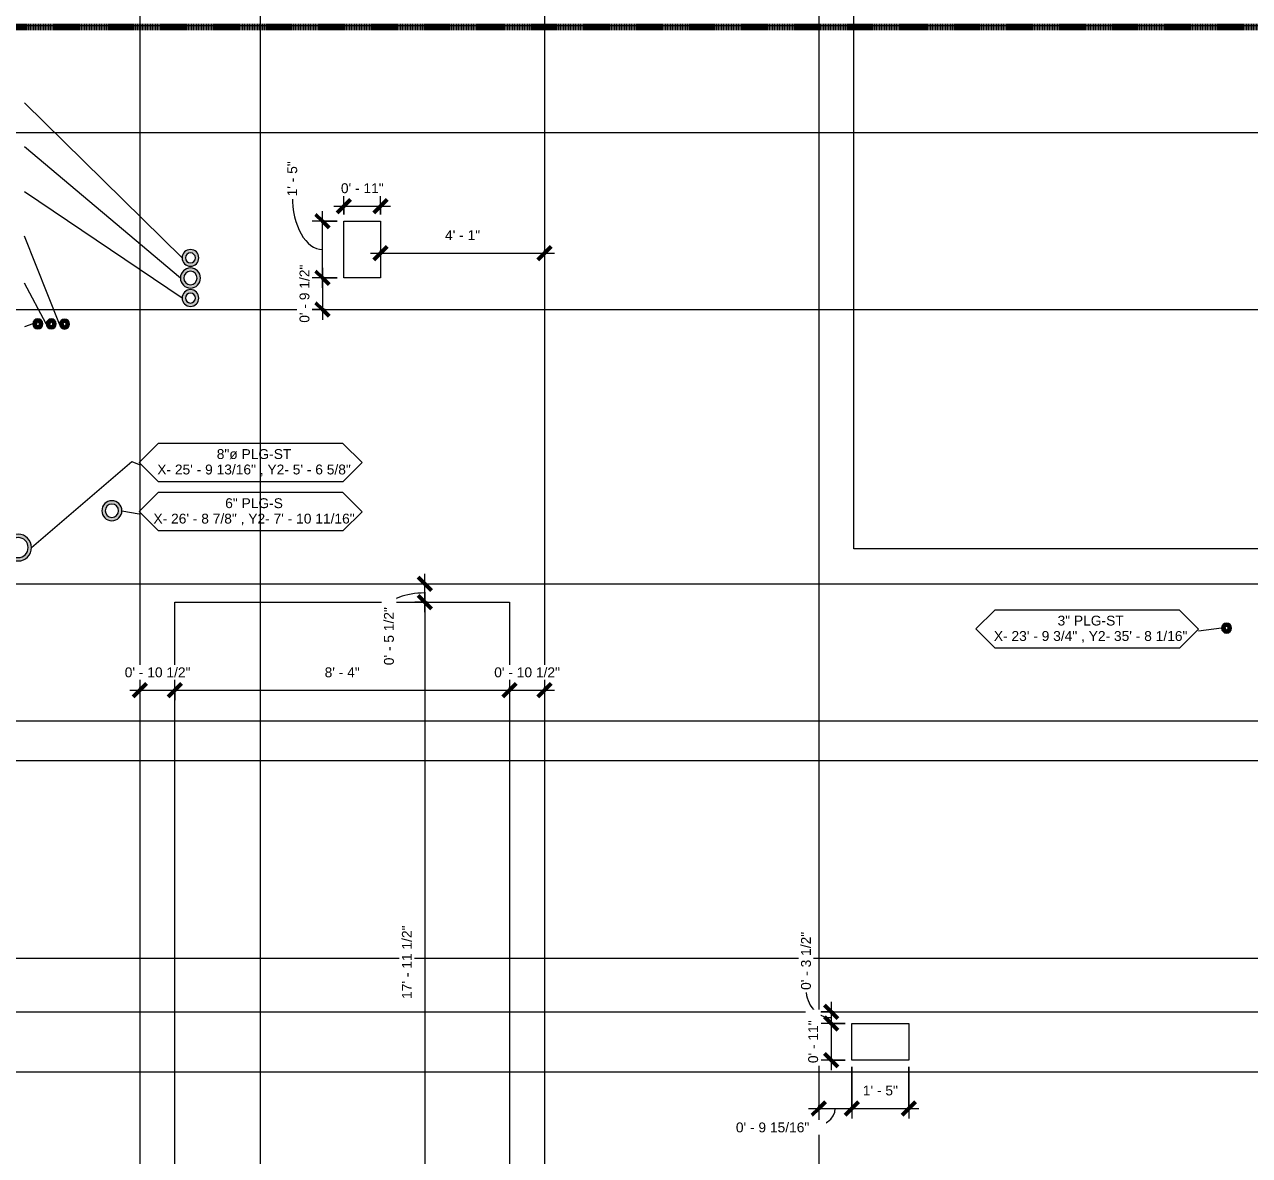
# Model space of a CAD drawing. Header units: inches. Extents: x -3670 to 241, y -250 to 1795.
# Drawn here: x -1839.5 to -1473.2, y 434 to 772.3 of the extents above; entities that cross this region are included whole.
import ezdxf

# ---------------------------------------------------------------- set-up
doc = ezdxf.new("R2010")
doc.units = ezdxf.units.IN
doc.header["$MEASUREMENT"] = 0
doc.linetypes.add('Dash', pattern=[0.25, 0.125, -0.125])
for name, color, linetype, lineweight in [('A-ANNO-DIMS', 211, 'Continuous', 9), ('A-ANNO-DIMS-32', 211, 'Continuous', 9), ('A-ANNO-MATC', 214, 'Dash', 140), ('A-DETL-MBND', 5, 'Continuous', 9), ('A-FLOR', 252, 'Continuous', 18), ('A-GENM', 13, 'Continuous', 9), ('A-GENM-IDEN', 13, 'Continuous', 9), ('S-GRID', 1, 'Continuous', 9)]:
    doc.layers.add(name, color=color, linetype=linetype, lineweight=lineweight)
doc.styles.add('Arial_1', font='arial.ttf', dxfattribs={"height": 2.950599})
doc.dimstyles.new('Linear_-_3_32__QAQC', dxfattribs={"dimscale": 12, "dimtxt": 3, "dimasz": 0.333333, "dimexe": 0.25, "dimexo": 0.166667, "dimgap": 0.25, "dimtad": 1, "dimdec": 4, "dimrnd": 0.0625, "dimzin": 1, "dimdsep": 46, "dimlunit": 4, "dimtxsty": 'Arial_1', "dimblk1": 'OBLIQUE', "dimblk2": 'OBLIQUE', "dimsah": 1, "dimcen": 0.09, "dimdle": 0.25, "dimadec": 0, "dimazin": 0, "dimtfac": 1, "dimtdec": 4, "dimtix": 1, "dimtmove": 0, "dimatfit": 3, "dimfxl": 1, "dimtvp": 1, "dimtfill": 1, "dimfrac": 2, "dimtolj": 1, "dimtzin": 0, "dimarcsym": 2})
doc.dimstyles.new('Linear_-_3_32__QAQC_2', dxfattribs={"dimscale": 12, "dimtxt": 3, "dimasz": 0.333333, "dimexe": 0.25, "dimexo": 0.166667, "dimgap": 0.25, "dimtad": 1, "dimdec": 4, "dimrnd": 0.0625, "dimzin": 1, "dimdsep": 46, "dimlunit": 4, "dimtxsty": 'Arial_1', "dimblk1": 'OBLIQUE', "dimblk2": 'OBLIQUE', "dimsah": 1, "dimcen": 0.09, "dimdle": 0.25, "dimadec": 0, "dimazin": 0, "dimtfac": 1, "dimtdec": 4, "dimtix": 1, "dimtmove": 1, "dimatfit": 3, "dimfxl": 1, "dimtvp": 1, "dimtfill": 1, "dimfrac": 2, "dimtolj": 1, "dimtzin": 0, "dimarcsym": 2})

# ---------------------------------------------------------------- blocks, each defined once
blk = doc.blocks.new('TBC_Round Sleeve - Floor or Wall - TBC_Round Sleeve - Floor or Wall-1542576-01 - SECOND LEVEL - PENENTRATIONS')
at = {"layer": 'A-DETL-MBND'}
h = blk.add_hatch(color=256, dxfattribs=at)
h.paths.add_polyline_path([(-4, 0), (-3.86, -1.04), (-3.46, -2), (-2.83, -2.83), (-2, -3.46), (-1.04, -3.86), (0, -4), (1.04, -3.86), (2, -3.46), (2.83, -2.83), (3.46, -2), (3.86, -1.04), (4, 0), (3.86, 1.04), (3.46, 2), (2.83, 2.83), (2, 3.46), (1.04, 3.86), (0, 4), (-1.04, 3.86), (-2, 3.46), (-2.83, 2.83), (-3.46, 2), (-3.86, 1.04)], flags=0)
h.paths.add_polyline_path([(-3, 0), (-2.9, 0.78), (-2.6, 1.5), (-2.12, 2.12), (-1.5, 2.6), (-0.78, 2.9), (0, 3), (0.78, 2.9), (1.5, 2.6), (2.12, 2.12), (2.6, 1.5), (2.9, 0.78), (3, 0), (2.9, -0.78), (2.6, -1.5), (2.12, -2.12), (1.5, -2.6), (0.78, -2.9), (0, -3), (-0.78, -2.9), (-1.5, -2.6), (-2.12, -2.12), (-2.6, -1.5), (-2.9, -0.78)], flags=0)
for radius, start, end in [(4, 360, 180), (3, 0, 180), (4, 180, 360), (3, 180, 0)]:
    blk.add_arc((0, 0), radius, start, end, dxfattribs=at)
blk = doc.blocks.new('TBC_Round Sleeve - Floor or Wall - TBC_Round Sleeve - Floor or Wall-1542574-01 - SECOND LEVEL - PENENTRATIONS')
at = {"layer": 'A-DETL-MBND'}
h = blk.add_hatch(color=256, dxfattribs=at)
h.paths.add_polyline_path([(-2.5, 0), (-2.41, -0.65), (-2.17, -1.25), (-1.77, -1.77), (-1.21, -2.18), (-0.65, -2.41), (0, -2.5), (0.65, -2.41), (1.25, -2.17), (1.77, -1.77), (2.17, -1.25), (2.41, -0.65), (2.5, 0), (2.41, 0.65), (2.17, 1.25), (1.77, 1.77), (1.25, 2.17), (0.65, 2.41), (0, 2.5), (-0.65, 2.41), (-1.25, 2.17), (-1.77, 1.77), (-2.17, 1.25), (-2.41, 0.65)], flags=0)
h.paths.add_polyline_path([(-1.5, 0), (-1.45, 0.39), (-1.3, 0.75), (-1.06, 1.06), (-0.75, 1.3), (-0.39, 1.45), (0, 1.5), (0.39, 1.45), (0.75, 1.3), (1.06, 1.06), (1.3, 0.75), (1.45, 0.39), (1.5, 0), (1.45, -0.39), (1.3, -0.75), (1.06, -1.06), (0.75, -1.3), (0.39, -1.45), (0, -1.5), (-0.39, -1.45), (-0.75, -1.3), (-1.06, -1.06), (-1.3, -0.75), (-1.45, -0.39)], flags=0)
for radius, start, end in [(2.5, 360, 180), (1.5, 0, 180), (2.5, 180, 360), (1.5, 180, 0)]:
    blk.add_arc((0, 0), radius, start, end, dxfattribs=at)
blk = doc.blocks.new('TBC_Round Sleeve - Floor or Wall - TBC_Round Sleeve - Floor or Wall-1542575-01 - SECOND LEVEL - PENENTRATIONS')
at = {"layer": 'A-DETL-MBND'}
h = blk.add_hatch(color=256, dxfattribs=at)
h.paths.add_polyline_path([(-3, 0), (-2.9, -0.78), (-2.6, -1.5), (-2.12, -2.12), (-1.5, -2.6), (-0.78, -2.9), (0, -3), (0.78, -2.9), (1.5, -2.6), (2.12, -2.12), (2.6, -1.5), (2.9, -0.78), (3, 0), (2.9, 0.78), (2.6, 1.5), (2.12, 2.12), (1.5, 2.6), (0.78, 2.9), (0, 3), (-0.78, 2.9), (-1.5, 2.6), (-2.12, 2.12), (-2.6, 1.5), (-2.9, 0.78), (-2.97, 0.19)], flags=0)
h.paths.add_polyline_path([(-2, 0), (-1.93, 0.52), (-1.73, 1), (-1.41, 1.41), (-1, 1.73), (-0.52, 1.93), (0, 2), (0.52, 1.93), (1, 1.73), (1.41, 1.41), (1.73, 1), (1.93, 0.52), (2, 0), (1.93, -0.52), (1.73, -1), (1.41, -1.41), (1, -1.73), (0.52, -1.93), (0, -2), (-0.52, -1.93), (-1, -1.73), (-1.41, -1.41), (-1.73, -1), (-1.93, -0.52)], flags=0)
for radius, start, end in [(3, 360, 180), (2, 0, 180), (3, 180, 360), (2, 180, 0)]:
    blk.add_arc((0, 0), radius, start, end, dxfattribs=at)
blk = doc.blocks.new('TBC_Round Sleeve - Floor or Wall - TBC_Round Sleeve - Floor or Wall-1542573-01 - SECOND LEVEL - PENENTRATIONS')
at = {"layer": 'A-DETL-MBND'}
h = blk.add_hatch(color=256, dxfattribs=at)
h.paths.add_polyline_path([(-1.5, 0), (-1.45, -0.39), (-1.3, -0.75), (-1.06, -1.06), (-0.75, -1.3), (-0.39, -1.45), (0, -1.5), (0.39, -1.45), (0.75, -1.3), (1.06, -1.06), (1.3, -0.75), (1.45, -0.39), (1.5, 0), (1.45, 0.39), (1.3, 0.75), (1.06, 1.06), (0.75, 1.3), (0.39, 1.45), (0, 1.5), (-0.39, 1.45), (-0.75, 1.3), (-1.06, 1.06), (-1.3, 0.75), (-1.45, 0.39)], flags=0)
h.paths.add_polyline_path([(-0.5, 0), (-0.48, 0.13), (-0.43, 0.25), (-0.35, 0.35), (-0.25, 0.43), (-0.13, 0.48), (0, 0.5), (0.13, 0.48), (0.25, 0.43), (0.35, 0.35), (0.43, 0.25), (0.48, 0.13), (0.5, 0), (0.48, -0.13), (0.43, -0.25), (0.35, -0.35), (0.25, -0.43), (0.13, -0.48), (0, -0.5), (-0.13, -0.48), (-0.25, -0.43), (-0.35, -0.35), (-0.43, -0.25), (-0.48, -0.13)], flags=0)
for radius, start, end in [(1.5, 360, 180), (0.5, 0, 180), (1.5, 180, 360), (0.5, 180, 0)]:
    blk.add_arc((0, 0), radius, start, end, dxfattribs=at)
blk = doc.blocks.new('TBC_Sleeve Element Tag_v2 - Sleeves Located-1541821-01 - SECOND LEVEL - PENENTRATIONS')
at = {"layer": 'A-GENM-IDEN'}
for p, q in [((-0.423, 0.029), (-0.6, -0.148)), ((1.303, 0.029), (-0.423, 0.029)), ((1.482, -0.15), (1.303, 0.029)), ((-0.6, -0.148), (-0.423, -0.325)), ((1.307, -0.325), (1.482, -0.15)), ((-0.423, -0.325), (1.307, -0.325))]:
    blk.add_line(p, q, dxfattribs=at)
blk = doc.blocks.new('DIMBLOCK173-01 - SECOND LEVEL - PENENTRATIONS')
at = {"layer": 'A-ANNO-DIMS-32', "lineweight": 50, "transparency": 16777216}
for p, q in [((-1719.81, 599.5), (-1721.81, 601.5)), ((-1719.81, 599.5), (-1717.81, 597.5)), ((-1719.81, 384), (-1721.81, 386)), ((-1719.81, 384), (-1717.81, 382))]:
    blk.add_line(p, q, dxfattribs=at)
at = {"layer": 'A-ANNO-DIMS-32', "transparency": 16777216}
for p, q in [((-1719.81, 602.5), (-1719.81, 381)), ((-1718.98, 599.5), (-1722.81, 599.5)), ((-1719.81, 599.5), (-1718.98, 599.5)), ((-1718.98, 384), (-1722.81, 384)), ((-1719.81, 384), (-1718.98, 384))]:
    blk.add_line(p, q, dxfattribs=at)
at = {"layer": 'A-ANNO-DIMS-32', "color": 0, "transparency": 16777216, "insert": (-1726.63, 480.83), "char_height": 2.9506, "width": 26.1969, "attachment_point": 1, "rotation": 90, "line_spacing_factor": 0.938532, "style": 'Arial_1', "bg_fill": 3, "box_fill_scale": 1.25, "bg_fill_color": 0, "bg_fill_transparency": 0}
blk.add_mtext('17\' - 11 1/2"', dxfattribs=at)
blk = doc.blocks.new('_Oblique')
at = {"color": 0, "linetype": 'ByBlock', "lineweight": -2}
blk.add_line((-0.5, -0.5), (0.5, 0.5), dxfattribs=at)
blk = doc.blocks.new('DIMBLOCK174-01 - SECOND LEVEL - PENENTRATIONS')
at = {"layer": 'A-ANNO-DIMS-32', "lineweight": 50, "transparency": 16777216}
for p, q in [((-1794.5, 573.16), (-1792.5, 575.16)), ((-1694.5, 573.16), (-1692.5, 575.16)), ((-1794.5, 573.16), (-1796.5, 571.16)), ((-1694.5, 573.16), (-1696.5, 571.16))]:
    blk.add_line(p, q, dxfattribs=at)
at = {"layer": 'A-ANNO-DIMS-32', "transparency": 16777216}
for p, q in [((-1797.5, 573.16), (-1691.5, 573.16)), ((-1794.5, 573.99), (-1794.5, 570.16)), ((-1794.5, 573.16), (-1794.5, 573.99)), ((-1694.5, 573.99), (-1694.5, 570.16)), ((-1694.5, 573.16), (-1694.5, 573.99))]:
    blk.add_line(p, q, dxfattribs=at)
at = {"layer": 'A-ANNO-DIMS-32', "color": 0, "transparency": 16777216, "insert": (-1749.74, 579.99), "char_height": 2.951, "width": 12.5723, "attachment_point": 1, "line_spacing_factor": 0.938532, "style": 'Arial_1', "bg_fill": 3, "box_fill_scale": 1.25, "bg_fill_color": 0, "bg_fill_transparency": 0}
blk.add_mtext('8\' - 4"', dxfattribs=at)
blk = doc.blocks.new('DIMBLOCK175-01 - SECOND LEVEL - PENENTRATIONS')
at = {"layer": 'A-ANNO-DIMS-32', "lineweight": 50, "transparency": 16777216}
for p, q in [((-1694.5, 573.16), (-1692.5, 575.16)), ((-1684, 573.16), (-1682, 575.16)), ((-1694.5, 573.16), (-1696.5, 571.16)), ((-1684, 573.16), (-1686, 571.16))]:
    blk.add_line(p, q, dxfattribs=at)
at = {"layer": 'A-ANNO-DIMS-32', "transparency": 16777216}
for p, q in [((-1697.5, 573.16), (-1681, 573.16)), ((-1694.5, 573.99), (-1694.5, 570.16)), ((-1694.5, 573.16), (-1694.5, 573.99)), ((-1684, 573.99), (-1684, 570.16)), ((-1684, 573.16), (-1684, 573.99))]:
    blk.add_line(p, q, dxfattribs=at)
at = {"layer": 'A-ANNO-DIMS-32', "color": 0, "transparency": 16777216, "insert": (-1699.03, 579.99), "char_height": 2.9506, "width": 23.4831, "attachment_point": 1, "line_spacing_factor": 0.938532, "style": 'Arial_1', "bg_fill": 3, "box_fill_scale": 1.25, "bg_fill_color": 0, "bg_fill_transparency": 0}
blk.add_mtext('0\' - 10 1/2"', dxfattribs=at)
blk = doc.blocks.new('DIMBLOCK176-01 - SECOND LEVEL - PENENTRATIONS')
at = {"layer": 'A-ANNO-DIMS-32', "lineweight": 50, "transparency": 16777216}
for p, q in [((-1805, 573.16), (-1803, 575.16)), ((-1794.5, 573.16), (-1792.5, 575.16)), ((-1805, 573.16), (-1807, 571.16)), ((-1794.5, 573.16), (-1796.5, 571.16))]:
    blk.add_line(p, q, dxfattribs=at)
at = {"layer": 'A-ANNO-DIMS-32', "transparency": 16777216}
for p, q in [((-1808, 573.16), (-1791.5, 573.16)), ((-1805, 573.99), (-1805, 570.16)), ((-1805, 573.16), (-1805, 573.99)), ((-1794.5, 573.99), (-1794.5, 570.16)), ((-1794.5, 573.16), (-1794.5, 573.99))]:
    blk.add_line(p, q, dxfattribs=at)
at = {"layer": 'A-ANNO-DIMS-32', "color": 0, "transparency": 16777216, "insert": (-1809.53, 579.99), "char_height": 2.9506, "width": 23.4831, "attachment_point": 1, "line_spacing_factor": 0.938532, "style": 'Arial_1', "bg_fill": 3, "box_fill_scale": 1.25, "bg_fill_color": 0, "bg_fill_transparency": 0}
blk.add_mtext('0\' - 10 1/2"', dxfattribs=at)
blk = doc.blocks.new('DIMBLOCK177-01 - SECOND LEVEL - PENENTRATIONS')
at = {"layer": 'A-ANNO-DIMS-32', "lineweight": 50, "transparency": 16777216}
for p, q in [((-1719.81, 605), (-1721.81, 607)), ((-1719.81, 605), (-1717.81, 603)), ((-1719.81, 599.5), (-1721.81, 601.5)), ((-1719.81, 599.5), (-1717.81, 597.5))]:
    blk.add_line(p, q, dxfattribs=at)
at = {"layer": 'A-ANNO-DIMS-32', "transparency": 16777216}
for p, q in [((-1720.63, 605), (-1716.81, 605)), ((-1719.81, 605), (-1720.63, 605)), ((-1719.81, 596.5), (-1719.81, 608)), ((-1720.63, 599.5), (-1716.81, 599.5)), ((-1719.81, 599.5), (-1720.63, 599.5))]:
    blk.add_line(p, q, dxfattribs=at)
blk.add_ellipse((-1719.81, 597.95), major_axis=(10.67, 0), ratio=0.403036, start_param=1.570796, end_param=3.141593, dxfattribs=at)
at = {"layer": 'A-ANNO-DIMS-32', "color": 0, "transparency": 16777216, "insert": (-1732, 580.64), "char_height": 2.9506, "width": 20.7692, "attachment_point": 1, "rotation": 90, "line_spacing_factor": 0.938532, "style": 'Arial_1', "bg_fill": 3, "box_fill_scale": 1.25, "bg_fill_color": 0, "bg_fill_transparency": 0}
blk.add_mtext('0\' - 5 1/2"', dxfattribs=at)
blk = doc.blocks.new('DIMBLOCK181-01 - SECOND LEVEL - PENENTRATIONS')
at = {"layer": 'A-ANNO-DIMS-32', "transparency": 16777216}
for p, q in [((-1746, 696.48), (-1753.43, 696.48)), ((-1750.43, 699.48), (-1750.43, 684)), ((-1750.43, 696.48), (-1746, 696.48)), ((-1749.6, 687), (-1753.43, 687)), ((-1750.43, 687), (-1749.6, 687))]:
    blk.add_line(p, q, dxfattribs=at)
at = {"layer": 'A-ANNO-DIMS-32', "lineweight": 50, "transparency": 16777216}
for p, q in [((-1750.43, 696.48), (-1752.43, 698.48)), ((-1750.43, 696.48), (-1748.43, 694.48)), ((-1750.43, 687), (-1752.43, 689)), ((-1750.43, 687), (-1748.43, 685))]:
    blk.add_line(p, q, dxfattribs=at)
at = {"layer": 'A-ANNO-DIMS-32', "color": 0, "transparency": 16777216, "insert": (-1757.25, 683.09), "char_height": 2.9506, "width": 20.7692, "attachment_point": 1, "rotation": 90, "line_spacing_factor": 0.938532, "style": 'Arial_1', "bg_fill": 3, "box_fill_scale": 1.25, "bg_fill_color": 0, "bg_fill_transparency": 0}
blk.add_mtext('0\' - 9 1/2"', dxfattribs=at)
blk = doc.blocks.new('DIMBLOCK182-01 - SECOND LEVEL - PENENTRATIONS')
at = {"layer": 'A-ANNO-DIMS-32', "transparency": 16777216}
for p, q in [((-1744, 715.48), (-1744, 720.98)), ((-1733, 715.48), (-1733, 720.98)), ((-1747, 717.98), (-1730, 717.98)), ((-1744, 717.98), (-1744, 715.48)), ((-1733, 717.98), (-1733, 715.48))]:
    blk.add_line(p, q, dxfattribs=at)
at = {"layer": 'A-ANNO-DIMS-32', "lineweight": 50, "transparency": 16777216}
for p, q in [((-1744, 717.98), (-1742, 719.98)), ((-1733, 717.98), (-1731, 719.98)), ((-1744, 717.98), (-1746, 715.98)), ((-1733, 717.98), (-1735, 715.98))]:
    blk.add_line(p, q, dxfattribs=at)
at = {"layer": 'A-ANNO-DIMS-32', "color": 0, "transparency": 16777216, "insert": (-1744.87, 724.8), "char_height": 2.951, "width": 15.2862, "attachment_point": 1, "line_spacing_factor": 0.938532, "style": 'Arial_1', "bg_fill": 3, "box_fill_scale": 1.25, "bg_fill_color": 0, "bg_fill_transparency": 0}
blk.add_mtext('0\' - 11"', dxfattribs=at)
blk = doc.blocks.new('DIMBLOCK183-01 - SECOND LEVEL - PENENTRATIONS')
at = {"layer": 'A-ANNO-DIMS-32', "lineweight": 50, "transparency": 16777216}
for p, q in [((-1750.43, 713.48), (-1752.43, 715.48)), ((-1750.43, 713.48), (-1748.43, 711.48)), ((-1750.43, 696.48), (-1752.43, 698.48)), ((-1750.43, 696.48), (-1748.43, 694.48))]:
    blk.add_line(p, q, dxfattribs=at)
at = {"layer": 'A-ANNO-DIMS-32', "transparency": 16777216}
for p, q in [((-1750.43, 693.48), (-1750.43, 716.48)), ((-1746, 713.48), (-1753.43, 713.48)), ((-1750.43, 713.48), (-1746, 713.48)), ((-1746, 696.48), (-1753.43, 696.48)), ((-1750.43, 696.48), (-1746, 696.48))]:
    blk.add_line(p, q, dxfattribs=at)
blk.add_ellipse((-1750.43, 720.88), major_axis=(0, 15.9), ratio=0.564111, start_param=1.570796, end_param=3.141593, dxfattribs=at)
at = {"layer": 'A-ANNO-DIMS-32', "color": 0, "transparency": 16777216, "insert": (-1760.91, 720.88), "char_height": 2.951, "width": 12.5723, "attachment_point": 1, "rotation": 90, "line_spacing_factor": 0.938532, "style": 'Arial_1', "bg_fill": 3, "box_fill_scale": 1.25, "bg_fill_color": 0, "bg_fill_transparency": 0}
blk.add_mtext('1\' - 5"', dxfattribs=at)
blk = doc.blocks.new('DIMBLOCK184-01 - SECOND LEVEL - PENENTRATIONS')
at = {"layer": 'A-ANNO-DIMS-32', "transparency": 16777216}
for p, q in [((-1736, 703.91), (-1681, 703.91)), ((-1733, 704.74), (-1733, 700.91)), ((-1733, 703.91), (-1733, 704.74)), ((-1684, 704.74), (-1684, 700.91)), ((-1684, 703.91), (-1684, 704.74))]:
    blk.add_line(p, q, dxfattribs=at)
at = {"layer": 'A-ANNO-DIMS-32', "lineweight": 50, "transparency": 16777216}
for p, q in [((-1733, 703.91), (-1735, 701.91)), ((-1733, 703.91), (-1731, 705.91)), ((-1684, 703.91), (-1686, 701.91)), ((-1684, 703.91), (-1682, 705.91))]:
    blk.add_line(p, q, dxfattribs=at)
at = {"layer": 'A-ANNO-DIMS-32', "color": 0, "transparency": 16777216, "insert": (-1713.74, 710.74), "char_height": 2.951, "width": 12.5723, "attachment_point": 1, "line_spacing_factor": 0.938532, "style": 'Arial_1', "bg_fill": 3, "box_fill_scale": 1.25, "bg_fill_color": 0, "bg_fill_transparency": 0}
blk.add_mtext('4\' - 1"', dxfattribs=at)
blk = doc.blocks.new('DIMBLOCK185-01 - SECOND LEVEL - PENENTRATIONS')
at = {"layer": 'A-ANNO-DIMS-32', "transparency": 16777216}
for p, q in [((-1598.3, 480), (-1598.3, 473.5)), ((-1597.47, 477), (-1601.3, 477)), ((-1598.3, 477), (-1597.47, 477)), ((-1594.07, 473.5), (-1601.3, 473.5)), ((-1598.3, 473.5), (-1594.07, 473.5))]:
    blk.add_line(p, q, dxfattribs=at)
at = {"layer": 'A-ANNO-DIMS-32', "lineweight": 50, "transparency": 16777216}
for p, q in [((-1598.3, 477), (-1600.3, 479)), ((-1598.3, 477), (-1596.3, 475)), ((-1598.3, 473.5), (-1600.3, 475.5)), ((-1598.3, 473.5), (-1596.3, 471.5))]:
    blk.add_line(p, q, dxfattribs=at)
at = {"layer": 'A-ANNO-DIMS-32', "transparency": 16777216}
blk.add_ellipse((-1598.3, 483.52), major_axis=(0, 8.27), ratio=0.90157, start_param=1.570796, end_param=3.141593, dxfattribs=at)
at = {"layer": 'A-ANNO-DIMS-32', "color": 0, "transparency": 16777216, "insert": (-1607.28, 483.52), "char_height": 2.9506, "width": 20.7692, "attachment_point": 1, "rotation": 90, "line_spacing_factor": 0.938532, "style": 'Arial_1', "bg_fill": 3, "box_fill_scale": 1.25, "bg_fill_color": 0, "bg_fill_transparency": 0}
blk.add_mtext('0\' - 3 1/2"', dxfattribs=at)
blk = doc.blocks.new('DIMBLOCK186-01 - SECOND LEVEL - PENENTRATIONS')
at = {"layer": 'A-ANNO-DIMS-32', "transparency": 16777216}
for p, q in [((-1594.07, 473.5), (-1601.3, 473.5)), ((-1598.3, 473.5), (-1598.3, 459.5)), ((-1598.3, 473.5), (-1594.07, 473.5)), ((-1594.07, 462.5), (-1601.3, 462.5)), ((-1598.3, 462.5), (-1594.07, 462.5))]:
    blk.add_line(p, q, dxfattribs=at)
at = {"layer": 'A-ANNO-DIMS-32', "lineweight": 50, "transparency": 16777216}
for p, q in [((-1598.3, 473.5), (-1600.3, 475.5)), ((-1598.3, 473.5), (-1596.3, 471.5)), ((-1598.3, 462.5), (-1600.3, 464.5)), ((-1598.3, 462.5), (-1596.3, 460.5))]:
    blk.add_line(p, q, dxfattribs=at)
at = {"layer": 'A-ANNO-DIMS-32', "color": 0, "transparency": 16777216, "insert": (-1605.13, 461.63), "char_height": 2.951, "width": 15.2862, "attachment_point": 1, "rotation": 90, "line_spacing_factor": 0.938532, "style": 'Arial_1', "bg_fill": 3, "box_fill_scale": 1.25, "bg_fill_color": 0, "bg_fill_transparency": 0}
blk.add_mtext('0\' - 11"', dxfattribs=at)
blk = doc.blocks.new('DIMBLOCK187-01 - SECOND LEVEL - PENENTRATIONS')
at = {"layer": 'A-ANNO-DIMS-32', "transparency": 16777216}
for p, q in [((-1592.07, 460.5), (-1592.07, 445.09)), ((-1592.07, 448.09), (-1592.07, 460.5)), ((-1605, 448.09), (-1589.07, 448.09)), ((-1602, 448.92), (-1602, 445.09)), ((-1602, 448.09), (-1602, 448.92))]:
    blk.add_line(p, q, dxfattribs=at)
at = {"layer": 'A-ANNO-DIMS-32', "lineweight": 50, "transparency": 16777216}
for p, q in [((-1602, 448.09), (-1604, 446.09)), ((-1602, 448.09), (-1600, 450.09)), ((-1592.07, 448.09), (-1594.07, 446.09)), ((-1592.07, 448.09), (-1590.07, 450.09))]:
    blk.add_line(p, q, dxfattribs=at)
at = {"layer": 'A-ANNO-DIMS-32', "transparency": 16777216}
blk.add_ellipse((-1604.92, 448.09), major_axis=(7.89, 0), ratio=0.726933, start_param=4.712389, end_param=6.283185, dxfattribs=at)
at = {"layer": 'A-ANNO-DIMS-32', "color": 0, "transparency": 16777216, "insert": (-1626.76, 443.87), "char_height": 2.9506, "width": 26.1969, "attachment_point": 1, "line_spacing_factor": 0.938532, "style": 'Arial_1', "bg_fill": 3, "box_fill_scale": 1.25, "bg_fill_color": 0, "bg_fill_transparency": 0}
blk.add_mtext('0\' - 9 15/16"', dxfattribs=at)
blk = doc.blocks.new('DIMBLOCK188-01 - SECOND LEVEL - PENENTRATIONS')
at = {"layer": 'A-ANNO-DIMS-32', "transparency": 16777216}
for p, q in [((-1592.07, 460.5), (-1592.07, 445.09)), ((-1592.07, 448.09), (-1592.07, 460.5)), ((-1575.07, 460.5), (-1575.07, 445.09)), ((-1575.07, 448.09), (-1575.07, 460.5)), ((-1595.07, 448.09), (-1572.07, 448.09))]:
    blk.add_line(p, q, dxfattribs=at)
at = {"layer": 'A-ANNO-DIMS-32', "lineweight": 50, "transparency": 16777216}
for p, q in [((-1592.07, 448.09), (-1594.07, 446.09)), ((-1592.07, 448.09), (-1590.07, 450.09)), ((-1575.07, 448.09), (-1577.07, 446.09)), ((-1575.07, 448.09), (-1573.07, 450.09))]:
    blk.add_line(p, q, dxfattribs=at)
at = {"layer": 'A-ANNO-DIMS-32', "color": 0, "transparency": 16777216, "insert": (-1588.8, 454.92), "char_height": 2.951, "width": 12.5723, "attachment_point": 1, "line_spacing_factor": 0.938532, "style": 'Arial_1', "bg_fill": 3, "box_fill_scale": 1.25, "bg_fill_color": 0, "bg_fill_transparency": 0}
blk.add_mtext('1\' - 5"', dxfattribs=at)

msp = doc.modelspace()

# ---------------------------------------------------------------- linework, layer by layer
at = {"layer": 'A-ANNO-MATC'}
msp.add_line((-3669.70326, 771.58092), (239.08765, 771.58092), dxfattribs=at)
at = {"layer": 'A-FLOR'}
for p, q in [((-1591.5, 615.5), (-1591.5, 1127.5)), ((-1744, 713.48), (-1733, 713.48)), ((-1744, 696.48), (-1744, 713.48)), ((-1733, 713.48), (-1733, 696.48)), ((-1733, 696.48), (-1744, 696.48)), ((-1022.5, 615.5), (-1591.5, 615.5)), ((-1794.5, 384), (-1794.5, 599.5)), ((-1794.5, 599.5), (-1694.5, 599.5)), ((-1694.5, 599.5), (-1694.5, 384)), ((-1592.065, 473.5), (-1575.065, 473.5)), ((-1592.065, 462.5), (-1592.065, 473.5)), ((-1575.065, 473.5), (-1575.065, 462.5)), ((-1575.065, 462.5), (-1592.065, 462.5))]:
    msp.add_line(p, q, dxfattribs=at)
for centre, radius, start, end in [((-1789.875, 702.47455), 2.5, 90, 270), ((-1789.875, 702.47455), 2.5, 270, 90), ((-1789.875, 696.45875), 3, 90, 270), ((-1789.875, 696.45875), 3, 270, 90), ((-1789.875, 690.47567), 2.5, 90, 270), ((-1789.875, 690.47567), 2.5, 270, 90), ((-1835.5025, 682.72584), 1.5, 90, 270), ((-1835.5025, 682.72584), 1.5, 270, 90), ((-1831.50163, 682.72545), 1.5, 90, 270), ((-1831.50163, 682.72545), 1.5, 270, 90), ((-1827.5025, 682.69425), 1.5, 90, 270), ((-1827.5025, 682.69425), 1.5, 270, 90), ((-1813.37539, 626.85586), 3, 90, 270), ((-1813.37539, 626.85586), 3, 270, 90), ((-1841.39988, 615.82756), 4, 270, 90), ((-1480.00484, 591.7428), 1.5, 90, 270), ((-1480.00484, 591.7428), 1.5, 270, 90)]:
    msp.add_arc(centre, radius, start, end, dxfattribs=at)
at = {"layer": 'A-GENM-IDEN'}
for p, q in [((-1792.375, 702.47455), (-1839.5002, 748.87312)), ((-1792.875, 696.45875), (-1839.5002, 735.69705)), ((-1792.375, 690.47567), (-1839.5002, 722.19204)), ((-1829.0025, 682.69425), (-1839.5002, 708.96327)), ((-1833.00163, 682.72545), (-1839.5002, 694.87398)), ((-1837.0025, 682.72584), (-1839.5002, 681.8292)), ((-1837.39988, 615.82756), (-1807.36693, 641.54943)), ((-1807.36693, 641.54943), (-1805.16763, 640.65278)), ((-1810.37539, 626.85586), (-1805.16763, 625.95922)), ((-1481.50484, 591.7428), (-1488.3766, 590.84616))]:
    msp.add_line(p, q, dxfattribs=at)
at = {"layer": 'S-GRID'}
for p, q in [((-1805, 1782.99758), (-1805, -238.35436)), ((-1769, 1782.99758), (-1769, -238.35436)), ((-1684, 1782.99758), (-1684, -238.35436)), ((-1602, 1782.99758), (-1602, -238.35436)), ((-3580, 772), (228, 772)), ((-3580, 740), (228, 740)), ((-3580, 686.99998), (228, 686.99998)), ((-3580, 605), (228, 605)), ((-3564, 564), (228, 564)), ((228, 552), (-3580, 552)), ((-3580, 493), (228, 493)), ((-3580, 477), (228, 477)), ((-3580, 459), (228, 459))]:
    msp.add_line(p, q, dxfattribs=at)

# ---------------------------------------------------------------- block references
at = {"layer": 'A-GENM', "rotation": 90}
for name, p in [('TBC_Round Sleeve - Floor or Wall - TBC_Round Sleeve - Floor or Wall-1542574-01 - SECOND LEVEL - PENENTRATIONS', (-1789.875, 702.47455)), ('TBC_Round Sleeve - Floor or Wall - TBC_Round Sleeve - Floor or Wall-1542575-01 - SECOND LEVEL - PENENTRATIONS', (-1789.875, 696.45875)), ('TBC_Round Sleeve - Floor or Wall - TBC_Round Sleeve - Floor or Wall-1542574-01 - SECOND LEVEL - PENENTRATIONS', (-1789.875, 690.47567)), ('TBC_Round Sleeve - Floor or Wall - TBC_Round Sleeve - Floor or Wall-1542573-01 - SECOND LEVEL - PENENTRATIONS', (-1835.5025, 682.72584)), ('TBC_Round Sleeve - Floor or Wall - TBC_Round Sleeve - Floor or Wall-1542573-01 - SECOND LEVEL - PENENTRATIONS', (-1831.50163, 682.72545)), ('TBC_Round Sleeve - Floor or Wall - TBC_Round Sleeve - Floor or Wall-1542573-01 - SECOND LEVEL - PENENTRATIONS', (-1827.5025, 682.69425)), ('TBC_Round Sleeve - Floor or Wall - TBC_Round Sleeve - Floor or Wall-1542575-01 - SECOND LEVEL - PENENTRATIONS', (-1813.37539, 626.85586)), ('TBC_Round Sleeve - Floor or Wall - TBC_Round Sleeve - Floor or Wall-1542576-01 - SECOND LEVEL - PENENTRATIONS', (-1841.39988, 615.82756)), ('TBC_Round Sleeve - Floor or Wall - TBC_Round Sleeve - Floor or Wall-1542573-01 - SECOND LEVEL - PENENTRATIONS', (-1480.00484, 591.7428))]:
    msp.add_blockref(name, p, dxfattribs=at)
at = {"layer": 'A-GENM-IDEN', "xscale": 31.99999999999999, "yscale": 31.99999999999999, "zscale": 31.99999999999999}
for p in [(-1785.98071, 646.0347), (-1785.98071, 631.34113), (-1535.79719, 596.22807)]:
    msp.add_blockref('TBC_Sleeve Element Tag_v2 - Sleeves Located-1541821-01 - SECOND LEVEL - PENENTRATIONS', p, dxfattribs=at)

# ---------------------------------------------------------------- texts
at = {"layer": 'A-GENM-IDEN', "char_height": 2.9505988, "attachment_point": 2, "line_spacing_factor": 0.938532, "style": 'Arial_1'}
for s, insert, width in [('8"ø PLG-ST\\PX- 25\' - 9 13/16" , Y2- 5\' - 6 5/8"', (-1770.85214, 645.27711), 68.832), ('6" PLG-S\\PX- 26\' - 8 7/8" , Y2- 7\' - 10 11/16"', (-1770.85214, 630.58354), 71.208), ('3" PLG-ST\\PX- 23\' - 9 3/4" , Y2- 35\' - 8 1/16"', (-1520.66862, 595.47048), 68.832)]:
    msp.add_mtext(s, dxfattribs=dict(at, insert=insert, width=width))

# ---------------------------------------------------------------- next in the draw order: dimensions: what is measured, and where the dimension line sits
at = {"layer": 'A-ANNO-DIMS'}
for base, p1, p2, override, picture, middle in [((-1733, 717.97609), (-1744, 713.48), (-1733, 713.48), {"dimpost": '<>', "dimfxl": 11}, 'DIMBLOCK182-01 - SECOND LEVEL - PENENTRATIONS', (-1738.5, 722.48259)), ((-1684, 703.91375), (-1733, 706.74218), (-1684, 706.74218), {"dimpost": '<>', "dimfxl": 49}, 'DIMBLOCK184-01 - SECOND LEVEL - PENENTRATIONS', (-1708.5, 708.39509))]:
    dim = msp.add_linear_dim(base=base, p1=p1, p2=p2, dimstyle='Linear_-_3_32__QAQC', override=override, dxfattribs=at)
    dim.commit()
    dim.dimension.update_dxf_attribs({"geometry": picture, "text_midpoint": middle})
for base, p1, p2, override, picture, middle in [((-1750.42607, 686.99998), (-1744, 696.48), (-1747.59764, 686.99998), {"dimpost": '<>', "dimfxl": 10.139711}, 'DIMBLOCK181-01 - SECOND LEVEL - PENENTRATIONS', (-1754.95169, 691.73999)), ((-1719.80633, 384), (-1716.97791, 599.5), (-1716.97791, 384), {"dimpost": '<>', "dimfxl": 215.5}, 'DIMBLOCK173-01 - SECOND LEVEL - PENENTRATIONS', (-1724.33195, 491.75))]:
    dim = msp.add_linear_dim(base=base, p1=p1, p2=p2, angle=90, dimstyle='Linear_-_3_32__QAQC', override=override, dxfattribs=at)
    dim.commit()
    dim.dimension.update_dxf_attribs({"geometry": picture, "text_midpoint": middle})
dim = msp.add_linear_dim(base=(-1598.30241, 473.5), p1=(-1595.47399, 477), p2=(-1592.065, 473.5), angle=90, dimstyle='Linear_-_3_32__QAQC_2', override={"dimpost": '<>', "dimfxl": 4.885815}, dxfattribs=at)
dim.commit()
dim.dimension.update_dxf_attribs({"geometry": 'DIMBLOCK185-01 - SECOND LEVEL - PENENTRATIONS', "text_midpoint": (-1605.31155, 493.90505), "dimtype": 160, "text_rotation": 90})

# ---------------------------------------------------------------- next in the draw order: dimensions: what is measured, and where the dimension line sits
dim = msp.add_linear_dim(base=(-1750.42607, 713.48), p1=(-1744, 696.48), p2=(-1744, 713.48), angle=90, dimstyle='Linear_-_3_32__QAQC_2', override={"dimpost": '<>', "dimfxl": 17}, dxfattribs=at)
dim.commit()
dim.dimension.update_dxf_attribs({"geometry": 'DIMBLOCK183-01 - SECOND LEVEL - PENENTRATIONS', "text_midpoint": (-1758.94764, 727.16514), "dimtype": 160, "text_rotation": 90})
dim = msp.add_linear_dim(base=(-1694.5, 573.16495), p1=(-1794.5, 575.99338), p2=(-1694.5, 575.99338), dimstyle='Linear_-_3_32__QAQC', override={"dimpost": '<>', "dimfxl": 100}, dxfattribs=at)
dim.commit()
dim.dimension.update_dxf_attribs({"geometry": 'DIMBLOCK174-01 - SECOND LEVEL - PENENTRATIONS', "text_midpoint": (-1744.5, 577.67145)})
dim = msp.add_linear_dim(base=(-1598.30241, 462.5), p1=(-1592.065, 473.5), p2=(-1592.065, 462.5), angle=90, dimstyle='Linear_-_3_32__QAQC', override={"dimpost": '<>', "dimfxl": 11}, dxfattribs=at)
dim.commit()
dim.dimension.update_dxf_attribs({"geometry": 'DIMBLOCK186-01 - SECOND LEVEL - PENENTRATIONS', "text_midpoint": (-1602.80891, 468)})

# ---------------------------------------------------------------- next in the draw order: dimensions: what is measured, and where the dimension line sits
dim = msp.add_linear_dim(base=(-1719.80633, 605), p1=(-1722.63476, 599.5), p2=(-1722.63476, 605), angle=90, dimstyle='Linear_-_3_32__QAQC_2', override={"dimpost": '<>', "dimfxl": 5.5}, dxfattribs=at)
dim.commit()
dim.dimension.update_dxf_attribs({"geometry": 'DIMBLOCK177-01 - SECOND LEVEL - PENENTRATIONS', "text_midpoint": (-1730.03192, 591.02539), "dimtype": 160, "text_rotation": 90})
for base, p1, p2, picture, middle in [((-1794.5, 573.16495), (-1805, 575.99338), (-1794.5, 575.99338), 'DIMBLOCK176-01 - SECOND LEVEL - PENENTRATIONS', (-1799.75, 577.69057)), ((-1684, 573.16495), (-1694.5, 575.99338), (-1684, 575.99338), 'DIMBLOCK175-01 - SECOND LEVEL - PENENTRATIONS', (-1689.25, 577.69057))]:
    dim = msp.add_linear_dim(base=base, p1=p1, p2=p2, dimstyle='Linear_-_3_32__QAQC', override={"dimpost": '<>', "dimfxl": 10.5}, dxfattribs=at)
    dim.commit()
    dim.dimension.update_dxf_attribs({"geometry": picture, "text_midpoint": middle})
dim = msp.add_linear_dim(base=(-1592.065, 448.08867), p1=(-1602, 450.9171), p2=(-1592.065, 462.5), dimstyle='Linear_-_3_32__QAQC_2', override={"dimpost": '<>', "dimfxl": 15.260009}, dxfattribs=at)
dim.commit()
dim.dimension.update_dxf_attribs({"geometry": 'DIMBLOCK187-01 - SECOND LEVEL - PENENTRATIONS', "text_midpoint": (-1613.65704, 441.90431), "dimtype": 160})

# ---------------------------------------------------------------- next in the draw order: dimensions: what is measured, and where the dimension line sits
dim = msp.add_linear_dim(base=(-1575.065, 448.08867), p1=(-1592.065, 462.5), p2=(-1575.065, 462.5), dimstyle='Linear_-_3_32__QAQC', override={"dimpost": '<>', "dimfxl": 17}, dxfattribs=at)
dim.commit()
dim.dimension.update_dxf_attribs({"geometry": 'DIMBLOCK188-01 - SECOND LEVEL - PENENTRATIONS', "text_midpoint": (-1583.565, 452.59517)})

doc.saveas('drawing.dxf')
